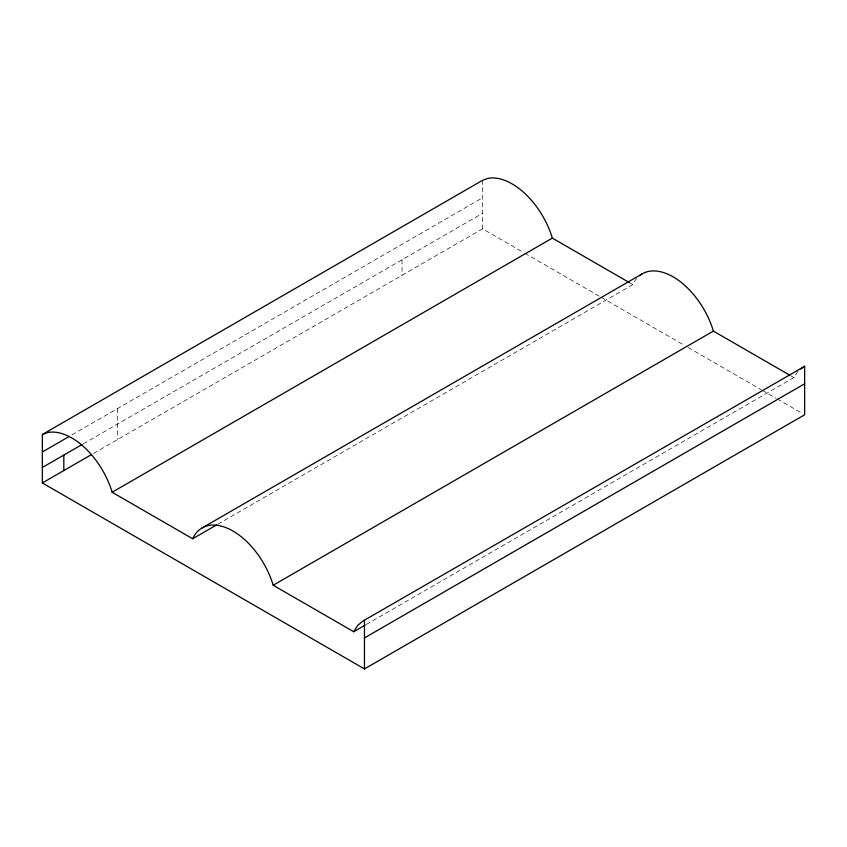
<?xml version="1.0" encoding="UTF-8"?>
<svg xmlns="http://www.w3.org/2000/svg" width="847" height="847" viewBox="0 0 847 847"><rect width="100%" height="100%" fill="white"/><g stroke="black" fill="none" stroke-linecap="round" stroke-linejoin="round"><path stroke-width="0.64" stroke-dasharray="4.24 3.18" d="M366.285 624.472L793.914 377.582L797.948 371.23M71.953 434.882L482.546 197.817M83.25 443.86L482.546 213.317M93.519 453.42L482.546 228.817L523.668 252.554M217.817 524.229L632.868 284.603A61.683 35.616 60 0 1 636.902 278.25M629.459 282.644L632.868 284.603M790.516 375.623L793.914 377.582M524.812 253.211L600.195 296.736M601.338 297.403L683.582 344.877M688.145 347.514L761.252 389.715M762.385 390.382L776.096 398.291M777.239 398.948L802.363 413.463M482.546 180.326L482.546 228.817M402.029 259.807L402.029 275.307M117.511 408.582L117.511 439.572"/><path stroke-width="1.27" d="M42.35 434.479L47.686 432.51A61.683 35.616 60 0 1 112.143 492.266L192.661 538.756A61.683 35.616 60 0 1 232.925 531.005A61.683 35.616 60 0 1 273.189 585.245L353.707 631.735L357.752 625.382L363.172 620.904L804.65 366.285L804.65 414.776L364.454 668.929L42.35 482.959L42.35 434.479L482.546 180.326L487.883 178.368A61.683 35.616 60 0 1 552.339 238.113L629.459 282.644M800.669 368.996L804.65 366.285M42.35 451.97L68.543 436.851M42.35 467.47L82.106 444.516M42.35 482.959L91.232 454.744M112.143 492.266L552.339 238.113M202.126 527.925L642.322 273.772M192.661 538.756L216.673 524.886M273.189 585.245L713.386 331.092L789.372 374.967M353.707 631.735L365.142 625.128M364.454 637.929L804.65 383.786M364.454 620.438L364.454 668.929M63.821 455.072L63.821 470.561M639.453 275.762A61.683 35.616 60 0 1 713.386 331.092"/></g></svg>
